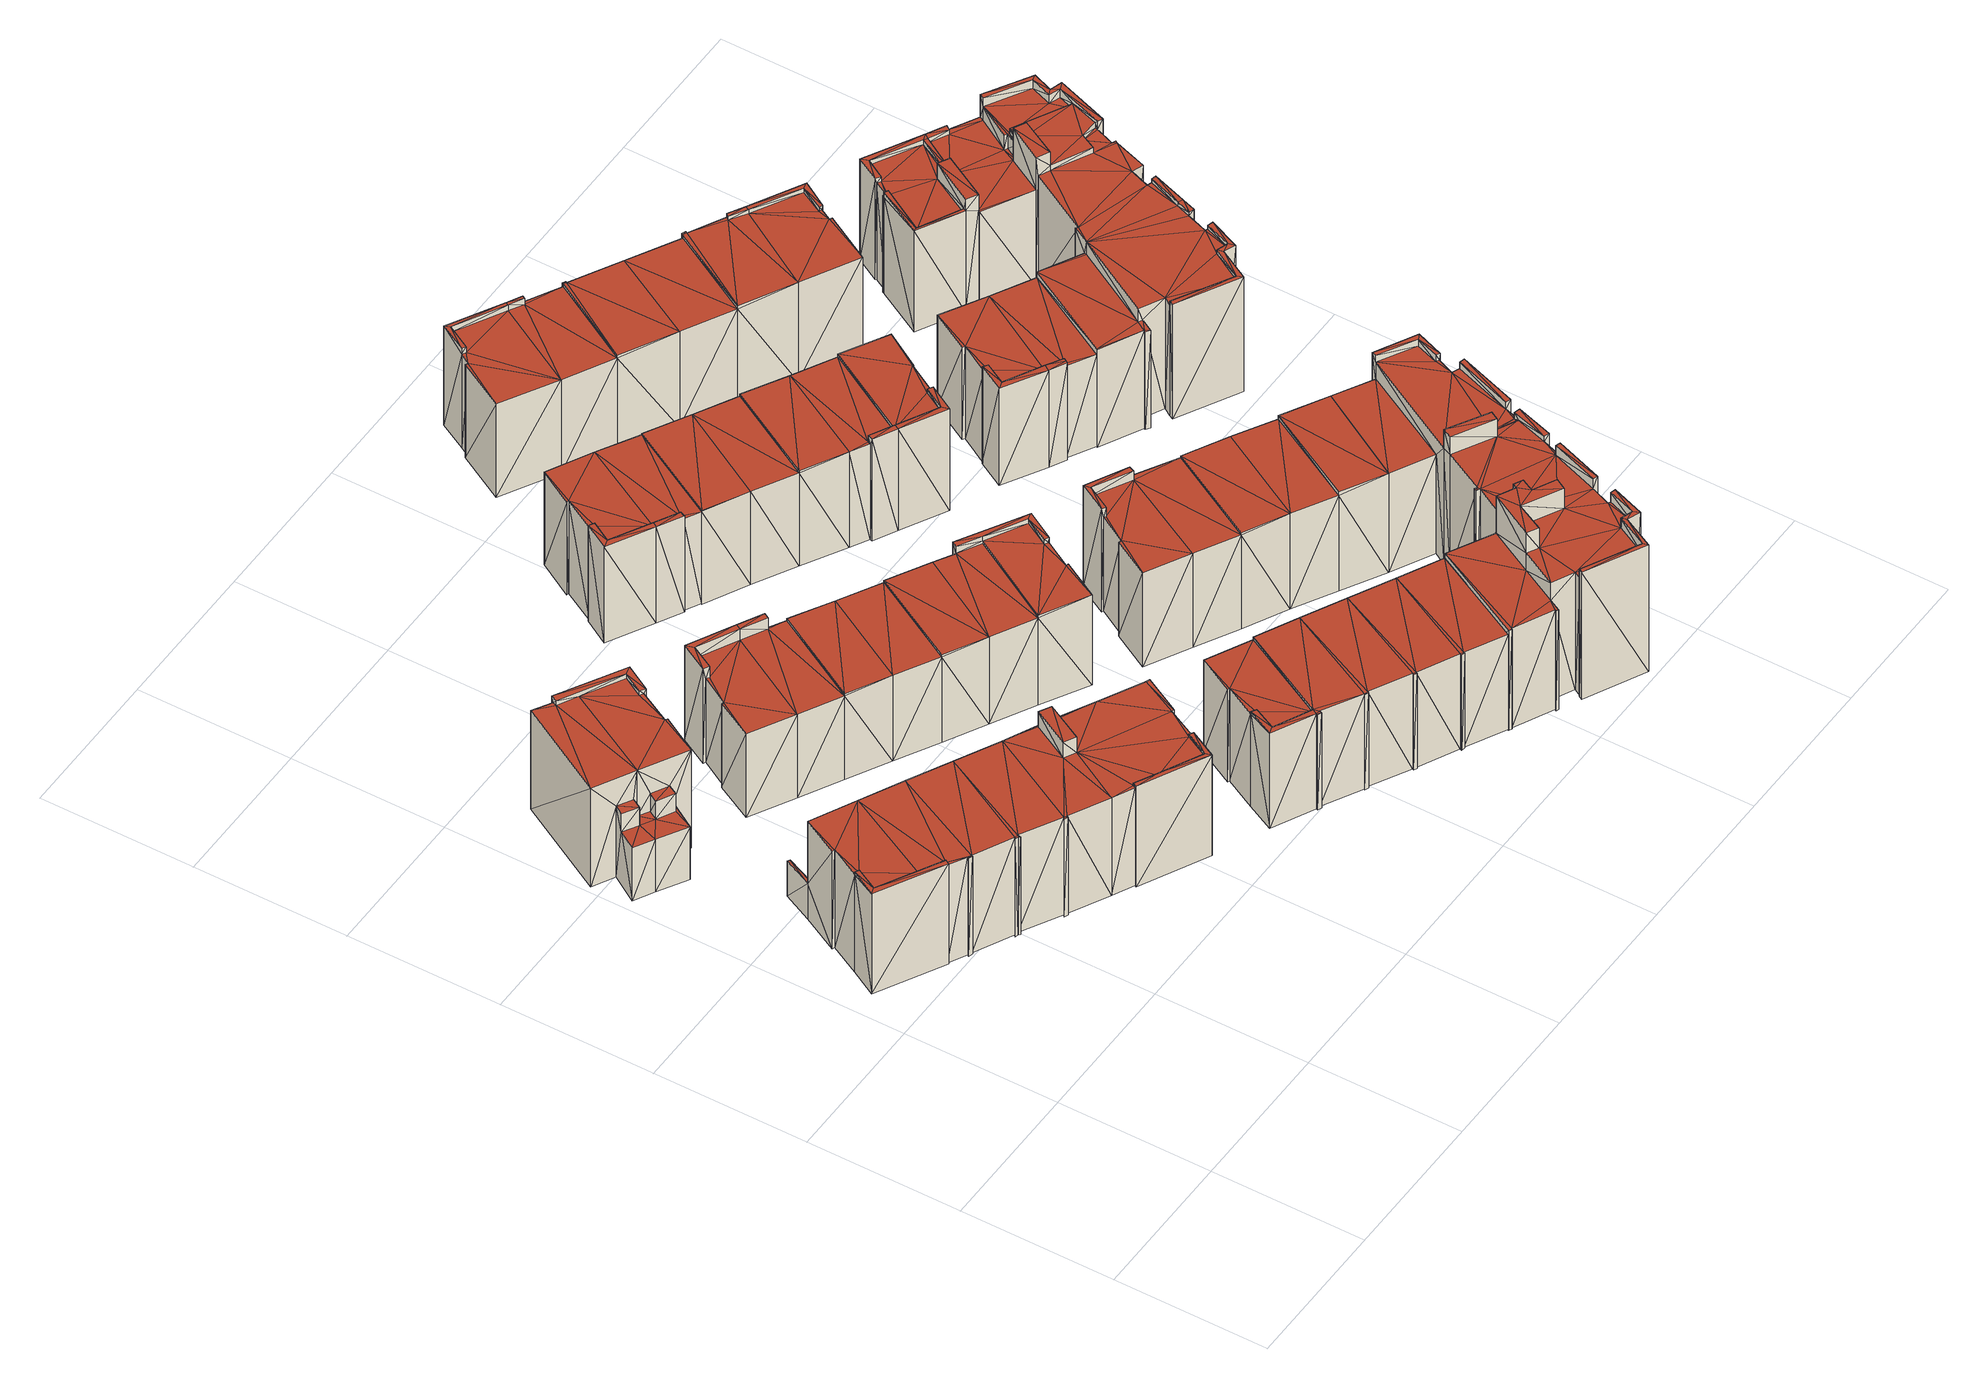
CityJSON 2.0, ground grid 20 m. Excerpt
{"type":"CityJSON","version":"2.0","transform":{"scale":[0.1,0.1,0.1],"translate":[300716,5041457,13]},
"CityObjects":{
"building1":{"type":"Building","geometry":[{"type":"MultiSurface","lod":"2","boundaries":[[[0,1,2]],[[3,2,4]],[[0,5,1]],[[1,6,7]],[[1,7,2]],[[7,8,2]],[[3,4,9]],[[10,11,12]],[[10,3,13]],[[10,12,3]],[[12,0,3]],[[14,5,0]],[[0,2,3]],[[15,16,17]],[[15,17,18]],[[17,16,19]],[[11,20,12]],[[20,21,22]],[[23,21,20]],[[23,20,11]],[[15,18,21]],[[18,22,21]],[[24,5,14]],[[24,25,5]],[[24,14,26]],[[14,0,26]],[[27,28,6]],[[27,6,1]],[[29,30,31]],[[30,32,31]],[[33,34,35]],[[33,36,34]],[[36,37,38]],[[36,38,34]],[[2,8,38]],[[39,38,37]],[[39,2,38]],[[38,8,40]],[[41,40,8]],[[41,8,7]],[[28,41,7]],[[28,7,6]],[[42,43,44]],[[44,43,45]],[[43,32,45]],[[43,31,32]],[[27,42,44]],[[25,42,27]],[[25,27,5]],[[25,46,42]],[[29,46,47]],[[29,47,30]],[[5,27,1]],[[42,46,29]],[[46,48,39]],[[46,33,47]],[[46,39,33]],[[47,33,35]],[[39,48,4]],[[39,4,2]],[[20,26,0]],[[20,0,12]],[[49,23,11]],[[49,11,10]],[[50,9,48]],[[9,4,48]],[[51,3,50]],[[3,9,50]],[[49,10,52]],[[10,13,52]],[[52,51,16]],[[52,13,51]],[[51,19,16]],[[13,3,51]],[[45,32,28]],[[30,47,32]],[[27,44,45]],[[27,45,28]],[[34,40,41]],[[28,32,41]],[[47,35,34]],[[34,38,40]],[[32,34,41]],[[32,47,34]],[[42,31,43]],[[42,29,31]],[[36,39,37]],[[33,39,36]],[[19,48,46]],[[51,50,19]],[[18,17,22]],[[22,17,26]],[[19,50,48]],[[20,22,26]],[[17,19,46]],[[26,17,46]],[[26,46,25]],[[24,26,25]],[[49,15,23]],[[15,21,23]],[[49,52,15]],[[15,52,16]]],"semantics":{"surfaces":[{"type":"GroundSurface"},{"type":"WallSurface"},{"type":"RoofSurface"}],"values":[0,0,0,0,0,0,0,0,0,0,0,0,0,1,1,1,1,1,1,1,1,1,1,1,1,1,1,1,1,1,1,1,1,1,1,1,1,1,1,1,1,1,1,1,1,1,1,1,1,1,1,1,1,1,1,1,1,1,1,1,1,1,1,1,1,1,1,1,1,1,1,1,1,1,2,2,2,2,2,2,2,2,2,2,2,2,2,2,2,2,2,2,2,2,2,2,2,2,2,2,2,2]}}]},
"building2":{"type":"Building","geometry":[{"type":"MultiSurface","lod":"2","boundaries":[[[53,54,55]],[[56,57,58]],[[59,60,61]],[[62,63,64]],[[65,66,67]],[[68,69,70]],[[60,65,67]],[[68,71,69]],[[72,73,74]],[[68,70,63]],[[75,63,62]],[[62,64,57]],[[56,62,57]],[[61,68,75]],[[72,76,73]],[[61,60,67]],[[75,68,63]],[[61,67,68]],[[59,74,60]],[[77,78,79]],[[80,81,82]],[[55,83,80]],[[55,54,83]],[[84,54,53]],[[85,55,86]],[[73,87,74]],[[88,89,81]],[[85,53,55]],[[82,81,90]],[[59,72,74]],[[89,91,81]],[[83,88,81]],[[77,72,59]],[[92,89,88]],[[77,79,72]],[[78,93,79]],[[93,94,79]],[[83,81,80]],[[82,90,77]],[[77,90,78]],[[95,96,97]],[[95,98,96]],[[99,97,100]],[[100,97,96]],[[101,98,95]],[[101,102,98]],[[101,99,102]],[[102,99,100]],[[103,88,83]],[[103,104,88]],[[105,85,106]],[[85,86,106]],[[106,86,107]],[[86,55,107]],[[105,108,53]],[[105,53,85]],[[109,110,54]],[[109,54,84]],[[107,55,80]],[[108,107,111]],[[84,53,108]],[[109,108,111]],[[111,107,112]],[[109,84,108]],[[107,80,112]],[[113,82,114]],[[82,77,114]],[[112,80,113]],[[80,82,113]],[[115,75,116]],[[115,61,75]],[[114,77,117]],[[77,59,117]],[[117,61,115]],[[117,59,61]],[[116,75,118]],[[118,119,120]],[[116,118,120]],[[75,62,118]],[[110,103,54]],[[54,103,83]],[[121,122,123]],[[121,124,122]],[[125,104,121]],[[125,92,104]],[[92,88,104]],[[104,124,121]],[[125,89,92]],[[125,126,89]],[[123,127,128]],[[123,122,127]],[[128,129,130]],[[128,127,129]],[[131,132,93]],[[131,93,78]],[[133,131,90]],[[90,131,78]],[[134,90,81]],[[134,133,90]],[[135,79,136]],[[79,94,136]],[[132,94,93]],[[132,136,94]],[[134,81,91]],[[130,129,134]],[[130,134,137]],[[134,91,137]],[[126,137,91]],[[126,91,89]],[[138,67,139]],[[67,66,139]],[[140,66,65]],[[140,139,66]],[[141,58,142]],[[141,56,58]],[[142,58,119]],[[58,57,119]],[[120,119,143]],[[119,64,143]],[[119,57,64]],[[141,62,56]],[[141,118,62]],[[144,64,63]],[[144,143,64]],[[145,146,60]],[[145,60,74]],[[145,74,147]],[[74,87,147]],[[148,147,73]],[[73,147,87]],[[149,73,76]],[[149,148,73]],[[150,149,76]],[[150,76,72]],[[135,150,72]],[[135,72,79]],[[146,140,65]],[[146,65,60]],[[138,68,67]],[[138,151,68]],[[152,70,69]],[[153,152,154]],[[152,69,154]],[[144,63,152]],[[63,70,152]],[[155,69,71]],[[155,154,69]],[[156,155,151]],[[151,155,71]],[[156,151,157]],[[151,71,68]],[[158,159,160]],[[158,160,161]],[[158,152,153]],[[158,161,152]],[[156,162,159]],[[162,160,159]],[[156,157,162]],[[101,95,97]],[[101,97,99]],[[105,107,108]],[[105,106,107]],[[128,130,137]],[[126,128,137]],[[125,123,126]],[[125,121,123]],[[126,123,128]],[[141,119,118]],[[141,142,119]],[[156,159,155]],[[155,159,154]],[[158,153,159]],[[153,154,159]],[[117,115,146]],[[114,117,150]],[[115,116,157]],[[114,150,135]],[[117,146,145]],[[116,161,162]],[[103,112,100]],[[124,100,127]],[[96,114,135]],[[103,100,124]],[[116,162,157]],[[96,131,133]],[[115,157,146]],[[116,120,144]],[[111,112,103]],[[112,102,100]],[[116,144,161]],[[98,114,96]],[[100,133,129]],[[127,100,129]],[[124,127,122]],[[162,161,160]],[[100,96,133]],[[117,145,150]],[[96,135,131]],[[109,111,110]],[[144,152,161]],[[103,124,104]],[[111,103,110]],[[112,113,102]],[[120,143,144]],[[129,133,134]],[[113,114,98]],[[138,157,151]],[[113,98,102]],[[146,157,138]],[[150,145,148]],[[132,135,136]],[[131,135,132]],[[140,138,139]],[[146,138,140]],[[150,148,149]],[[148,145,147]]],"semantics":{"surfaces":[{"type":"GroundSurface"},{"type":"WallSurface"},{"type":"RoofSurface"}],"values":[0,0,0,0,0,0,0,0,0,0,0,0,0,0,0,0,0,0,0,0,0,0,0,0,0,0,0,0,0,0,0,0,0,0,0,0,0,0,0,0,1,1,1,1,1,1,1,1,1,1,1,1,1,1,1,1,1,1,1,1,1,1,1,1,1,1,1,1,1,1,1,1,1,1,1,1,1,1,1,1,1,1,1,1,1,1,1,1,1,1,1,1,1,1,1,1,1,1,1,1,1,1,1,1,1,1,1,1,1,1,1,1,1,1,1,1,1,1,1,1,1,1,1,1,1,1,1,1,1,1,1,1,1,1,1,1,1,1,1,1,1,1,1,1,1,1,1,1,1,1,1,1,1,1,1,1,1,1,2,2,2,2,2,2,2,2,2,2,2,2,2,2,2,2,2,2,2,2,2,2,2,2,2,2,2,2,2,2,2,2,2,2,2,2,2,2,2,2,2,2,2,2,2,2,2,2,2,2,2,2,2,2,2,2,2,2]}}]},
"building3":{"type":"Building","geometry":[{"type":"MultiSurface","lod":"2","boundaries":[[[163,164,165]],[[166,167,168]],[[165,169,170]],[[171,166,172]],[[163,173,164]],[[171,174,166]],[[171,175,174]],[[174,176,166]],[[176,177,166]],[[178,179,176]],[[165,164,169]],[[176,179,177]],[[166,177,167]],[[168,167,163]],[[180,181,182]],[[163,167,173]],[[170,169,181]],[[181,169,183]],[[181,184,182]],[[183,185,186]],[[186,185,187]],[[181,183,186]],[[182,184,188]],[[181,186,184]],[[189,184,190]],[[184,186,190]],[[190,186,191]],[[186,187,191]],[[187,185,192]],[[191,187,192]],[[193,192,185]],[[193,185,183]],[[194,195,164]],[[164,195,169]],[[194,196,195]],[[197,194,164]],[[197,164,173]],[[195,193,183]],[[195,183,169]],[[198,199,197]],[[198,197,167]],[[167,197,173]],[[200,201,179]],[[179,201,177]],[[200,202,201]],[[201,167,177]],[[201,198,167]],[[203,204,205]],[[203,165,204]],[[165,170,204]],[[206,163,203]],[[163,165,203]],[[204,170,207]],[[170,181,207]],[[208,206,209]],[[208,168,206]],[[168,163,206]],[[210,168,208]],[[210,166,168]],[[205,204,196]],[[204,195,196]],[[211,207,180]],[[207,212,213]],[[211,212,207]],[[180,207,181]],[[212,214,213]],[[213,214,215]],[[214,216,215]],[[214,217,216]],[[182,188,218]],[[219,182,218]],[[217,220,216]],[[216,220,221]],[[189,188,184]],[[220,218,189]],[[189,218,188]],[[220,189,221]],[[211,180,222]],[[180,182,222]],[[222,182,219]],[[223,179,178]],[[223,200,179]],[[223,178,224]],[[178,176,224]],[[225,224,176]],[[225,176,174]],[[226,227,228]],[[228,227,229]],[[227,230,229]],[[229,210,231]],[[229,230,210]],[[226,232,233]],[[226,228,232]],[[234,235,175]],[[234,175,171]],[[175,225,174]],[[225,233,232]],[[235,233,225]],[[235,225,175]],[[229,231,202]],[[231,201,202]],[[234,171,236]],[[171,172,236]],[[236,210,230]],[[236,172,210]],[[172,166,210]],[[209,197,199]],[[209,206,197]],[[206,194,197]],[[203,196,194]],[[206,203,194]],[[203,205,196]],[[193,190,192]],[[204,213,195]],[[204,207,213]],[[215,221,190]],[[213,193,195]],[[215,216,221]],[[213,215,193]],[[221,189,190]],[[215,190,193]],[[190,191,192]],[[211,214,212]],[[211,222,214]],[[222,217,214]],[[222,219,217]],[[217,218,220]],[[217,219,218]],[[225,232,224]],[[232,202,224]],[[228,229,232]],[[232,229,202]],[[223,224,200]],[[224,202,200]],[[231,210,201]],[[210,198,201]],[[210,208,198]],[[208,209,198]],[[209,199,198]],[[227,236,230]],[[234,226,235]],[[234,227,226]],[[226,233,235]],[[234,236,227]]],"semantics":{"surfaces":[{"type":"GroundSurface"},{"type":"WallSurface"},{"type":"RoofSurface"}],"values":[0,0,0,0,0,0,0,0,0,0,0,0,0,0,0,0,0,0,0,0,0,0,0,0,1,1,1,1,1,1,1,1,1,1,1,1,1,1,1,1,1,1,1,1,1,1,1,1,1,1,1,1,1,1,1,1,1,1,1,1,1,1,1,1,1,1,1,1,1,1,1,1,1,1,1,1,1,1,1,1,1,1,1,1,1,1,1,1,1,1,1,1,1,1,1,1,1,1,1,1,1,1,1,1,1,1,1,1,2,2,2,2,2,2,2,2,2,2,2,2,2,2,2,2,2,2,2,2,2,2,2,2,2,2,2,2,2,2,2,2,2,2,2,2]}}]},
"building4":{"type":"Building","geometry":[{"type":"MultiSurface","lod":"2","boundaries":[[[237,238,239]],[[240,241,242]],[[243,244,239]],[[238,243,239]],[[245,246,247]],[[237,239,245]],[[246,248,247]],[[245,247,249]],[[250,251,252]],[[247,253,249]],[[245,249,254]],[[255,256,252]],[[257,254,258]],[[259,245,254]],[[256,250,252]],[[259,254,257]],[[237,245,259]],[[255,238,237]],[[240,256,255]],[[260,241,240]],[[255,252,238]],[[260,261,241]],[[240,242,256]],[[241,262,263]],[[241,263,242]],[[264,265,241]],[[264,241,261]],[[266,264,261]],[[266,261,260]],[[267,240,268]],[[240,255,268]],[[266,260,267]],[[260,240,267]],[[269,270,271]],[[269,237,270]],[[237,259,270]],[[270,257,272]],[[270,259,257]],[[268,255,269]],[[255,237,269]],[[273,274,242]],[[242,274,256]],[[275,251,250]],[[275,276,251]],[[274,275,250]],[[274,250,256]],[[277,252,276]],[[252,251,276]],[[278,279,263]],[[278,263,262]],[[265,278,262]],[[265,262,241]],[[273,242,279]],[[242,263,279]],[[277,280,252]],[[252,280,238]],[[271,281,282]],[[271,270,281]],[[283,249,253]],[[284,283,285]],[[283,253,285]],[[254,249,283]],[[286,254,283]],[[287,288,289]],[[289,288,290]],[[287,283,284]],[[287,289,283]],[[257,258,291]],[[272,257,291]],[[286,258,254]],[[286,291,258]],[[282,290,288]],[[282,281,290]],[[292,285,253]],[[292,253,247]],[[292,247,293]],[[247,248,293]],[[294,248,246]],[[294,293,248]],[[295,294,246]],[[295,246,245]],[[296,295,245]],[[296,245,239]],[[296,239,297]],[[239,244,297]],[[298,244,243]],[[298,297,244]],[[280,243,238]],[[280,298,243]],[[270,272,286]],[[272,291,286]],[[281,289,290]],[[281,286,289]],[[270,286,281]],[[286,283,289]],[[282,288,292]],[[268,280,277]],[[298,296,297]],[[275,277,276]],[[274,277,275]],[[268,277,274]],[[267,274,273]],[[265,273,279]],[[265,279,278]],[[267,273,265]],[[296,282,295]],[[266,265,264]],[[295,292,294]],[[266,267,265]],[[294,292,293]],[[267,268,274]],[[295,282,292]],[[268,269,280]],[[269,296,280]],[[292,288,285]],[[269,271,282]],[[269,282,296]],[[287,284,288]],[[280,296,298]],[[284,285,288]]],"semantics":{"surfaces":[{"type":"GroundSurface"},{"type":"WallSurface"},{"type":"RoofSurface"}],"values":[0,0,0,0,0,0,0,0,0,0,0,0,0,0,0,0,0,0,0,0,0,0,0,0,0,1,1,1,1,1,1,1,1,1,1,1,1,1,1,1,1,1,1,1,1,1,1,1,1,1,1,1,1,1,1,1,1,1,1,1,1,1,1,1,1,1,1,1,1,1,1,1,1,1,1,1,1,1,1,1,1,1,1,1,1,1,1,1,1,2,2,2,2,2,2,2,2,2,2,2,2,2,2,2,2,2,2,2,2,2,2,2,2,2,2,2,2,2,2,2]}}]},
"building5":{"type":"Building","geometry":[{"type":"MultiSurface","lod":"2","boundaries":[[[299,300,301]],[[302,303,300]],[[301,304,305]],[[306,301,305]],[[307,302,300]],[[305,308,309]],[[309,308,310]],[[305,309,311]],[[312,311,313]],[[306,305,311]],[[307,314,302]],[[306,311,312]],[[299,301,306]],[[307,300,299]],[[315,316,314]],[[315,317,316]],[[318,314,307]],[[319,317,315]],[[320,321,319]],[[320,322,321]],[[321,323,319]],[[321,324,323]],[[325,326,324]],[[315,314,318]],[[324,326,323]],[[323,327,317]],[[319,323,317]],[[328,329,330]],[[328,331,329]],[[332,333,334]],[[332,335,333]],[[336,330,337]],[[330,329,338]],[[330,338,337]],[[334,330,336]],[[334,333,330]],[[339,340,341]],[[339,342,340]],[[343,344,345]],[[343,346,344]],[[345,344,347]],[[344,348,347]],[[349,348,350]],[[349,347,348]],[[351,352,322]],[[322,352,321]],[[320,351,322]],[[353,351,320]],[[319,315,354]],[[331,319,354]],[[353,331,328]],[[320,319,331]],[[353,320,331]],[[342,307,355]],[[342,318,307]],[[354,342,339]],[[315,318,342]],[[354,315,342]],[[355,356,357]],[[307,299,356]],[[355,307,356]],[[356,306,358]],[[356,299,306]],[[358,306,359]],[[306,312,359]],[[352,360,321]],[[321,360,324]],[[360,335,332]],[[361,360,332]],[[325,324,360]],[[361,325,360]],[[362,363,323]],[[323,363,327]],[[364,362,326]],[[326,362,323]],[[361,364,325]],[[325,364,326]],[[337,365,363]],[[365,327,363]],[[337,338,365]],[[365,317,327]],[[340,366,314]],[[314,366,302]],[[367,341,340]],[[367,340,316]],[[316,340,314]],[[365,367,317]],[[317,367,316]],[[366,368,302]],[[302,368,303]],[[357,369,370]],[[370,369,368]],[[357,356,369]],[[369,303,368]],[[369,300,303]],[[369,371,300]],[[300,371,301]],[[372,373,304]],[[304,373,305]],[[373,374,305]],[[305,374,308]],[[343,371,346]],[[343,372,371]],[[371,304,301]],[[371,372,304]],[[359,312,375]],[[312,313,375]],[[376,375,311]],[[311,375,313]],[[376,309,377]],[[376,311,309]],[[377,309,310]],[[349,377,378]],[[349,350,377]],[[377,310,378]],[[378,308,374]],[[378,310,308]],[[353,352,351]],[[352,335,360]],[[353,328,352]],[[352,330,335]],[[335,330,333]],[[352,328,330]],[[336,363,362]],[[361,332,334]],[[364,334,362]],[[336,337,363]],[[334,336,362]],[[361,334,364]],[[354,341,367]],[[354,339,341]],[[354,367,338]],[[338,367,365]],[[331,338,329]],[[331,354,338]],[[355,366,340]],[[355,357,370]],[[342,355,340]],[[355,370,366]],[[366,370,368]],[[356,358,346]],[[358,344,346]],[[369,346,371]],[[356,346,369]],[[376,377,350]],[[344,376,350]],[[344,350,348]],[[358,376,344]],[[359,375,376]],[[358,359,376]],[[349,378,347]],[[378,374,347]],[[345,347,373]],[[373,347,374]],[[343,345,373]],[[343,373,372]]],"semantics":{"surfaces":[{"type":"GroundSurface"},{"type":"WallSurface"},{"type":"RoofSurface"}],"values":[0,0,0,0,0,0,0,0,0,0,0,0,0,0,0,0,0,0,0,0,0,0,0,0,0,0,0,1,1,1,1,1,1,1,1,1,1,1,1,1,1,1,1,1,1,1,1,1,1,1,1,1,1,1,1,1,1,1,1,1,1,1,1,1,1,1,1,1,1,1,1,1,1,1,1,1,1,1,1,1,1,1,1,1,1,1,1,1,1,1,1,1,1,1,1,1,1,1,1,1,1,1,1,1,1,1,1,1,1,1,1,1,1,1,1,1,1,2,2,2,2,2,2,2,2,2,2,2,2,2,2,2,2,2,2,2,2,2,2,2,2,2,2,2,2,2,2,2,2,2,2,2,2,2,2,2]}}]},
"building6":{"type":"Building","geometry":[{"type":"MultiSurface","lod":"2","boundaries":[[[379,380,381]],[[381,380,382]],[[381,383,384]],[[381,382,383]],[[385,383,386]],[[385,386,387]],[[384,383,385]],[[387,388,389]],[[389,388,390]],[[391,387,389]],[[392,393,394]],[[391,389,393]],[[385,387,391]],[[391,393,392]],[[395,396,397]],[[396,392,397]],[[396,391,392]],[[398,391,396]],[[398,385,391]],[[399,381,400]],[[381,384,400]],[[401,379,399]],[[401,399,402]],[[379,381,399]],[[400,398,403]],[[400,384,398]],[[384,385,398]],[[404,405,406]],[[404,407,405]],[[395,406,396]],[[395,404,406]],[[408,389,409]],[[389,390,409]],[[390,388,410]],[[409,390,410]],[[393,389,408]],[[411,393,408]],[[412,410,388]],[[412,388,387]],[[413,412,387]],[[413,387,386]],[[414,415,383]],[[414,383,382]],[[416,417,414]],[[416,414,380]],[[380,414,382]],[[415,418,413]],[[415,413,383]],[[383,413,386]],[[407,419,405]],[[407,420,419]],[[411,394,393]],[[420,421,411]],[[411,421,394]],[[420,411,419]],[[392,394,421]],[[397,392,421]],[[402,414,417]],[[402,399,414]],[[401,416,380]],[[401,380,379]],[[403,413,418]],[[403,398,413]],[[406,419,408]],[[398,396,406]],[[406,412,413]],[[398,406,413]],[[406,408,412]],[[408,409,410]],[[406,405,419]],[[419,411,408]],[[412,408,410]],[[395,407,404]],[[395,397,407]],[[407,397,421]],[[407,421,420]],[[402,417,416]],[[401,402,416]],[[400,403,415]],[[399,400,415]],[[399,415,414]],[[403,418,415]]],"semantics":{"surfaces":[{"type":"GroundSurface"},{"type":"WallSurface"},{"type":"RoofSurface"}],"values":[0,0,0,0,0,0,0,0,0,0,0,0,0,0,1,1,1,1,1,1,1,1,1,1,1,1,1,1,1,1,1,1,1,1,1,1,1,1,1,1,1,1,1,1,1,1,1,1,1,1,1,1,1,1,1,1,1,1,1,1,1,1,1,2,2,2,2,2,2,2,2,2,2,2,2,2,2,2,2,2,2,2]}}]},
"building7":{"type":"Building","geometry":[{"type":"MultiSurface","lod":"2","boundaries":[[[422,423,424]],[[422,425,423]],[[426,427,428]],[[429,430,431]],[[432,430,429]],[[432,433,430]],[[434,435,436]],[[437,438,439]],[[423,380,379]],[[439,438,440]],[[440,434,441]],[[442,428,435]],[[443,444,442]],[[442,444,445]],[[439,440,441]],[[445,426,428]],[[446,447,426]],[[448,447,446]],[[423,449,380]],[[448,450,447]],[[426,447,427]],[[447,451,452]],[[431,449,423]],[[447,452,453]],[[452,454,453]],[[454,455,453]],[[453,456,427]],[[453,457,456]],[[422,458,425]],[[457,459,456]],[[456,459,460]],[[447,453,427]],[[440,435,434]],[[428,427,461]],[[461,462,463]],[[462,464,463]],[[439,441,465]],[[461,463,466]],[[461,466,260]],[[466,467,468]],[[260,466,468]],[[430,439,465]],[[442,445,428]],[[469,461,260]],[[428,461,469]],[[440,442,435]],[[431,430,449]],[[425,431,423]],[[430,465,449]],[[434,436,470]],[[471,463,472]],[[463,464,472]],[[473,464,462]],[[473,472,464]],[[474,473,462]],[[474,462,461]],[[471,475,466]],[[471,466,463]],[[476,260,477]],[[476,469,260]],[[478,476,479]],[[480,478,479]],[[478,428,476]],[[480,481,478]],[[428,469,476]],[[482,483,484]],[[483,474,484]],[[479,476,482]],[[479,482,485]],[[476,483,482]],[[486,484,474]],[[486,474,427]],[[427,474,461]],[[487,488,489]],[[487,490,488]],[[486,427,491]],[[427,456,491]],[[492,493,494]],[[495,493,492]],[[495,496,497]],[[495,492,496]],[[497,481,480]],[[497,496,481]],[[498,499,444]],[[444,499,445]],[[498,500,499]],[[501,498,444]],[[501,444,443]],[[502,503,500]],[[503,499,500]],[[504,460,505]],[[460,459,505]],[[506,507,508]],[[506,509,507]],[[510,511,451]],[[451,511,452]],[[512,513,453]],[[512,453,455]],[[514,512,455]],[[514,455,454]],[[511,514,454]],[[511,454,452]],[[515,510,451]],[[515,451,447]],[[516,446,517]],[[446,426,517]],[[518,516,519]],[[518,448,516]],[[448,446,516]],[[519,509,506]],[[519,516,509]],[[518,450,448]],[[518,520,450]],[[520,515,450]],[[520,521,515]],[[450,515,447]],[[515,521,522]],[[508,523,524]],[[508,507,523]],[[525,505,457]],[[457,505,459]],[[521,525,513]],[[513,525,457]],[[521,513,522]],[[513,457,453]],[[491,460,504]],[[523,491,526]],[[524,523,526]],[[491,456,460]],[[526,491,504]],[[499,517,426]],[[499,426,445]],[[435,428,478]],[[527,435,478]],[[528,529,530]],[[531,529,528]],[[531,494,493]],[[531,528,494]],[[529,487,530]],[[530,487,489]],[[490,485,488]],[[488,485,482]],[[475,467,466]],[[475,532,467]],[[477,260,533]],[[260,468,533]],[[532,468,467]],[[532,533,468]],[[501,534,502]],[[534,503,502]],[[501,443,534]],[[443,442,534]],[[535,536,537]],[[535,538,536]],[[535,424,538]],[[424,423,538]],[[539,441,540]],[[441,434,540]],[[536,541,542]],[[536,538,541]],[[541,449,465]],[[541,465,542]],[[543,542,539]],[[543,539,544]],[[542,441,539]],[[542,465,441]],[[545,537,546]],[[546,537,536]],[[547,422,535]],[[422,424,535]],[[541,416,380]],[[541,380,449]],[[538,423,401]],[[423,379,401]],[[401,379,416]],[[379,380,416]],[[548,549,550]],[[549,551,550]],[[548,437,549]],[[437,439,549]],[[540,434,552]],[[434,470,552]],[[552,470,553]],[[470,436,553]],[[554,439,430]],[[554,549,439]],[[555,556,557]],[[555,558,556]],[[559,442,440]],[[559,534,442]],[[527,553,436]],[[527,436,435]],[[548,560,438]],[[548,438,437]],[[560,561,559]],[[560,559,438]],[[438,559,440]],[[555,559,561]],[[551,558,555]],[[550,551,555]],[[550,555,561]],[[562,429,563]],[[429,431,563]],[[564,432,562]],[[564,562,565]],[[432,429,562]],[[566,431,425]],[[566,563,431]],[[545,567,568]],[[545,546,567]],[[458,566,425]],[[566,568,567]],[[569,568,566]],[[569,566,458]],[[547,569,458]],[[547,458,422]],[[570,571,554]],[[570,554,433]],[[433,554,430]],[[564,433,432]],[[564,570,433]],[[565,554,571]],[[565,562,554]],[[572,542,543]],[[572,573,542]],[[574,544,575]],[[575,544,539]],[[573,557,556]],[[572,574,557]],[[572,557,573]],[[557,574,575]],[[487,485,490]],[[487,479,485]],[[480,479,487]],[[495,480,493]],[[531,493,529]],[[493,480,487]],[[495,497,480]],[[529,493,487]],[[501,502,498]],[[502,500,498]],[[510,522,511]],[[511,522,514]],[[514,513,512]],[[515,522,510]],[[522,513,514]],[[520,506,521]],[[518,506,520]],[[521,508,524]],[[526,504,505]],[[524,526,505]],[[525,524,505]],[[518,519,506]],[[506,508,521]],[[521,524,525]],[[477,533,475]],[[474,471,473]],[[476,477,483]],[[475,533,532]],[[483,475,474]],[[483,477,475]],[[474,475,471]],[[473,471,472]],[[547,535,545]],[[545,535,537]],[[545,568,569]],[[547,545,569]],[[538,416,541]],[[538,401,416]],[[540,552,553]],[[575,540,527]],[[496,527,478]],[[496,478,481]],[[492,527,496]],[[503,527,492]],[[528,492,494]],[[503,492,528]],[[499,530,517]],[[530,489,488]],[[575,539,540]],[[488,482,484]],[[507,530,488]],[[488,484,486]],[[540,553,527]],[[507,488,486]],[[555,557,575]],[[523,486,491]],[[555,575,559]],[[507,486,523]],[[517,530,507]],[[559,575,503]],[[517,507,509]],[[516,517,509]],[[499,528,530]],[[503,528,499]],[[503,575,527]],[[559,503,534]],[[548,561,560]],[[548,550,561]],[[567,536,563]],[[566,567,563]],[[546,536,567]],[[563,536,542]],[[551,573,556]],[[563,542,573]],[[562,563,554]],[[551,556,558]],[[563,573,554]],[[554,573,551]],[[554,551,549]],[[564,565,571]],[[564,571,570]],[[574,543,544]],[[572,543,574]]],"semantics":{"surfaces":[{"type":"GroundSurface"},{"type":"WallSurface"},{"type":"RoofSurface"}],"values":[0,0,0,0,0,0,0,0,0,0,0,0,0,0,0,0,0,0,0,0,0,0,0,0,0,0,0,0,0,0,0,0,0,0,0,0,0,0,0,0,0,0,0,0,0,0,0,0,0,0,1,1,1,1,1,1,1,1,1,1,1,1,1,1,1,1,1,1,1,1,1,1,1,1,1,1,1,1,1,1,1,1,1,1,1,1,1,1,1,1,1,1,1,1,1,1,1,1,1,1,1,1,1,1,1,1,1,1,1,1,1,1,1,1,1,1,1,1,1,1,1,1,1,1,1,1,1,1,1,1,1,1,1,1,1,1,1,1,1,1,1,1,1,1,1,1,1,1,1,1,1,1,1,1,1,1,1,1,1,1,1,1,1,1,1,1,1,1,1,1,1,1,1,1,1,1,1,1,1,1,1,1,1,1,1,1,1,1,1,1,1,1,1,1,1,1,1,1,1,1,1,1,1,1,1,1,1,1,1,1,1,1,1,1,1,1,1,1,1,1,1,1,1,1,1,1,1,1,1,1,1,2,2,2,2,2,2,2,2,2,2,2,2,2,2,2,2,2,2,2,2,2,2,2,2,2,2,2,2,2,2,2,2,2,2,2,2,2,2,2,2,2,2,2,2,2,2,2,2,2,2,2,2,2,2,2,2,2,2,2,2,2,2,2,2,2,2,2,2,2,2,2,2,2,2,2,2,2,2,2,2,2,2,2]}}]},
"building8":{"type":"Building","geometry":[{"type":"MultiSurface","lod":"2","boundaries":[[[576,577,578]],[[579,580,581]],[[582,580,583]],[[584,585,586]],[[587,588,589]],[[583,588,587]],[[590,587,591]],[[590,591,592]],[[590,583,587]],[[586,579,581]],[[582,583,590]],[[593,580,582]],[[581,593,594]],[[595,581,594]],[[585,579,586]],[[596,585,597]],[[581,580,593]],[[597,585,584]],[[597,584,598]],[[599,597,598]],[[577,600,578]],[[578,601,596]],[[600,601,578]],[[576,602,577]],[[603,604,600]],[[596,601,585]],[[600,604,601]],[[605,578,606]],[[605,606,607]],[[578,596,606]],[[606,596,608]],[[596,597,608]],[[609,576,605]],[[576,578,605]],[[607,606,610]],[[606,611,610]],[[612,613,614]],[[612,614,601]],[[601,614,585]],[[615,588,583]],[[615,616,588]],[[617,615,583]],[[617,583,580]],[[618,619,617]],[[618,617,579]],[[579,617,580]],[[614,579,585]],[[614,618,579]],[[620,601,604]],[[620,612,601]],[[621,592,622]],[[621,622,623]],[[592,591,622]],[[622,591,624]],[[591,587,624]],[[625,622,626]],[[625,623,622]],[[627,625,628]],[[628,625,626]],[[629,627,628]],[[629,628,630]],[[631,629,632]],[[632,629,630]],[[633,590,621]],[[590,592,621]],[[634,593,635]],[[593,582,635]],[[636,635,633]],[[635,590,633]],[[635,582,590]],[[624,587,637]],[[587,589,637]],[[637,589,616]],[[589,588,616]],[[638,595,639]],[[595,594,639]],[[638,640,581]],[[638,581,595]],[[635,631,632]],[[636,631,635]],[[641,586,640]],[[586,581,640]],[[642,584,641]],[[584,586,641]],[[639,634,643]],[[643,634,619]],[[634,617,619]],[[639,594,634]],[[594,593,634]],[[644,608,597]],[[644,597,599]],[[644,599,645]],[[599,598,645]],[[645,642,646]],[[646,642,613]],[[642,614,613]],[[645,598,642]],[[598,584,642]],[[647,610,611]],[[647,611,648]],[[649,647,650]],[[650,647,648]],[[651,600,577]],[[651,652,600]],[[653,620,604]],[[653,604,603]],[[653,603,600]],[[653,600,652]],[[649,654,655]],[[649,650,654]],[[602,651,577]],[[651,655,654]],[[656,655,651]],[[656,651,602]],[[609,656,602]],[[609,602,576]],[[631,633,629]],[[633,627,629]],[[636,633,631]],[[627,623,625]],[[633,621,627]],[[627,621,623]],[[615,624,616]],[[624,637,616]],[[615,626,624]],[[634,632,617]],[[626,622,624]],[[634,635,632]],[[632,615,617]],[[632,630,615]],[[630,628,626]],[[630,626,615]],[[642,641,614]],[[614,641,618]],[[618,640,619]],[[640,643,619]],[[641,640,618]],[[640,639,643]],[[638,639,640]],[[652,612,620]],[[611,613,612]],[[608,646,613]],[[653,652,620]],[[651,654,652]],[[654,648,652]],[[608,645,646]],[[650,648,654]],[[652,648,612]],[[611,608,613]],[[648,611,612]],[[606,608,611]],[[644,645,608]],[[649,655,656]],[[609,649,656]],[[649,605,647]],[[609,605,649]],[[605,607,610]],[[605,610,647]]],"semantics":{"surfaces":[{"type":"GroundSurface"},{"type":"WallSurface"},{"type":"RoofSurface"}],"values":[0,0,0,0,0,0,0,0,0,0,0,0,0,0,0,0,0,0,0,0,0,0,0,0,0,0,0,1,1,1,1,1,1,1,1,1,1,1,1,1,1,1,1,1,1,1,1,1,1,1,1,1,1,1,1,1,1,1,1,1,1,1,1,1,1,1,1,1,1,1,1,1,1,1,1,1,1,1,1,1,1,1,1,1,1,1,1,1,1,1,1,1,1,1,1,1,1,1,1,1,1,1,1,1,1,1,1,1,1,1,1,1,1,1,1,1,2,2,2,2,2,2,2,2,2,2,2,2,2,2,2,2,2,2,2,2,2,2,2,2,2,2,2,2,2,2,2,2,2,2,2,2,2,2,2,2,2,2]}}]},
"building9":{"type":"Building","geometry":[{"type":"MultiSurface","lod":"2","boundaries":[[[657,658,659]],[[660,661,662]],[[663,664,665]],[[666,657,667]],[[668,669,670]],[[657,659,667]],[[671,672,663]],[[661,671,663]],[[673,674,670]],[[661,663,665]],[[673,675,674]],[[669,676,673]],[[674,675,677]],[[678,679,680]],[[681,682,666]],[[669,673,670]],[[668,670,683]],[[662,669,668]],[[683,670,684]],[[662,665,669]],[[681,666,667]],[[662,661,665]],[[660,667,661]],[[685,660,686]],[[687,688,689]],[[690,679,691]],[[690,691,692]],[[693,694,695]],[[696,697,679]],[[698,699,700]],[[679,701,680]],[[700,702,703]],[[700,699,702]],[[693,698,700]],[[693,700,694]],[[693,680,698]],[[695,694,704]],[[678,680,693]],[[681,667,660]],[[691,679,678]],[[705,692,691]],[[706,707,708]],[[709,690,692]],[[710,681,660]],[[690,708,679]],[[708,689,696]],[[708,696,679]],[[688,685,696]],[[711,710,660]],[[712,687,689]],[[706,708,690]],[[687,713,688]],[[714,711,715]],[[688,715,685]],[[715,660,685]],[[689,688,696]],[[715,711,660]],[[716,711,714]],[[717,682,681]],[[718,691,719]],[[691,678,719]],[[719,678,693]],[[720,719,721]],[[719,693,721]],[[721,693,722]],[[693,695,722]],[[723,718,724]],[[723,705,718]],[[705,691,718]],[[720,725,719]],[[719,725,726]],[[727,728,729]],[[729,728,730]],[[728,731,730]],[[730,731,732]],[[733,704,694]],[[731,734,733]],[[733,734,704]],[[731,733,732]],[[722,695,734]],[[695,704,734]],[[725,735,736]],[[725,736,726]],[[737,680,738]],[[680,701,738]],[[739,738,679]],[[679,738,701]],[[733,700,740]],[[733,694,700]],[[740,700,741]],[[700,703,741]],[[703,702,742]],[[741,703,742]],[[742,702,699]],[[743,742,744]],[[742,699,744]],[[727,729,745]],[[729,746,745]],[[735,747,736]],[[736,747,748]],[[749,750,747]],[[747,737,748]],[[747,750,737]],[[751,752,753]],[[754,752,751]],[[754,742,743]],[[754,751,742]],[[755,744,698]],[[698,744,699]],[[737,698,680]],[[737,755,698]],[[750,755,737]],[[750,756,755]],[[757,758,752]],[[758,753,752]],[[749,745,759]],[[745,746,760]],[[745,760,759]],[[749,747,745]],[[760,758,757]],[[759,760,757]],[[759,757,756]],[[757,755,756]],[[761,697,696]],[[762,763,761]],[[764,763,762]],[[762,761,765]],[[761,763,697]],[[766,762,765]],[[766,765,767]],[[768,769,770]],[[771,768,770]],[[772,773,774]],[[772,706,773]],[[706,690,773]],[[773,775,774]],[[776,777,778]],[[779,780,781]],[[779,782,780]],[[777,783,778]],[[778,779,781]],[[776,778,781]],[[784,690,709]],[[784,773,690]],[[784,709,785]],[[709,692,785]],[[786,787,788]],[[786,789,787]],[[790,789,786]],[[791,790,786]],[[791,686,790]],[[686,660,790]],[[792,793,667]],[[792,788,793]],[[667,793,661]],[[793,788,787]],[[794,715,795]],[[794,714,715]],[[796,716,794]],[[796,794,797]],[[716,714,794]],[[797,798,799]],[[797,794,798]],[[799,798,800]],[[798,801,800]],[[796,711,716]],[[796,802,711]],[[711,803,710]],[[802,804,803]],[[802,803,711]],[[803,681,710]],[[803,805,681]],[[804,801,803]],[[803,801,806]],[[804,800,801]],[[807,808,809]],[[807,810,808]],[[811,807,812]],[[811,805,807]],[[811,717,805]],[[717,681,805]],[[805,810,807]],[[812,813,814]],[[812,807,813]],[[815,657,666]],[[815,816,657]],[[814,817,818]],[[814,813,817]],[[819,815,666]],[[819,666,682]],[[811,682,717]],[[811,819,682]],[[818,817,820]],[[817,821,820]],[[667,659,822]],[[792,667,822]],[[822,659,658]],[[823,822,824]],[[822,658,824]],[[820,821,822]],[[820,822,823]],[[816,824,658]],[[816,658,657]],[[825,685,791]],[[685,686,791]],[[806,809,808]],[[801,809,806]],[[790,826,827]],[[790,660,826]],[[660,662,826]],[[826,662,828]],[[662,668,828]],[[828,668,829]],[[668,683,829]],[[830,831,664]],[[830,664,663]],[[826,832,833]],[[832,664,831]],[[832,665,664]],[[833,832,831]],[[827,826,833]],[[832,834,669]],[[832,669,665]],[[835,836,837]],[[835,838,836]],[[839,674,677]],[[835,837,839]],[[835,839,840]],[[839,677,840]],[[829,683,841]],[[683,684,841]],[[842,684,670]],[[842,841,684]],[[842,670,839]],[[670,674,839]],[[843,844,838]],[[844,836,838]],[[845,844,843]],[[845,846,844]],[[847,848,675]],[[847,675,673]],[[849,847,673]],[[849,673,676]],[[677,675,848]],[[840,677,848]],[[846,850,834]],[[845,850,846]],[[850,849,834]],[[834,849,676]],[[834,676,669]],[[793,851,671]],[[793,671,661]],[[830,672,852]],[[830,663,672]],[[851,852,672]],[[851,672,671]],[[778,853,854]],[[778,783,853]],[[855,715,688]],[[855,795,715]],[[856,857,687]],[[856,687,712]],[[857,713,687]],[[857,858,713]],[[856,712,859]],[[712,689,859]],[[860,766,861]],[[861,766,767]],[[779,860,782]],[[782,860,861]],[[772,862,707]],[[772,707,706]],[[862,780,707]],[[707,780,708]],[[862,781,780]],[[780,859,689]],[[780,689,708]],[[858,855,688]],[[858,688,713]],[[761,696,825]],[[696,685,825]],[[776,863,864]],[[776,864,777]],[[865,866,863]],[[866,864,863]],[[723,785,705]],[[785,774,775]],[[723,774,785]],[[705,785,692]],[[866,867,868]],[[865,867,866]],[[771,869,768]],[[771,870,869]],[[854,871,872]],[[854,853,871]],[[873,764,874]],[[874,764,762]],[[873,872,875]],[[770,769,876]],[[770,876,875]],[[872,871,770]],[[873,874,872]],[[872,770,875]],[[868,869,870]],[[868,877,869]],[[724,868,867]],[[724,718,868]],[[718,877,868]],[[739,679,697]],[[875,876,739]],[[875,739,763]],[[739,697,763]],[[760,753,758]],[[729,732,760]],[[751,740,742]],[[760,751,753]],[[729,760,746]],[[760,732,751]],[[729,730,732]],[[732,733,740]],[[732,740,751]],[[740,741,742]],[[721,728,727]],[[721,727,735]],[[735,727,747]],[[725,721,735]],[[728,734,731]],[[720,721,725]],[[728,722,734]],[[727,745,747]],[[721,722,728]],[[754,743,752]],[[757,752,755]],[[755,752,744]],[[743,744,752]],[[749,759,750]],[[759,756,750]],[[873,875,764]],[[875,763,764]],[[853,770,871]],[[868,771,853]],[[868,870,771]],[[853,771,770]],[[783,864,853]],[[777,864,783]],[[864,868,853]],[[866,868,864]],[[773,785,775]],[[784,785,773]],[[802,799,800]],[[796,797,799]],[[796,799,802]],[[802,800,804]],[[803,806,810]],[[803,810,805]],[[806,808,810]],[[820,823,824]],[[815,818,820]],[[816,820,824]],[[815,820,816]],[[814,818,815]],[[819,814,815]],[[811,812,814]],[[811,814,819]],[[844,837,836]],[[829,841,842]],[[826,828,846]],[[826,846,832]],[[832,846,834]],[[842,839,837]],[[844,842,837]],[[828,829,842]],[[828,844,846]],[[828,842,844]],[[850,847,849]],[[845,843,850]],[[840,848,838]],[[850,843,847]],[[843,838,847]],[[835,840,838]],[[847,838,848]],[[793,787,830]],[[830,833,831]],[[827,833,787]],[[851,830,852]],[[790,827,789]],[[793,830,851]],[[787,833,830]],[[789,827,787]],[[767,765,855]],[[857,855,858]],[[857,767,855]],[[809,792,817]],[[825,791,786]],[[786,788,792]],[[809,786,792]],[[765,761,825]],[[817,792,821]],[[782,861,780]],[[821,792,822]],[[807,809,813]],[[801,786,809]],[[859,861,767]],[[798,786,801]],[[809,817,813]],[[795,786,798]],[[794,795,798]],[[855,825,795]],[[795,825,786]],[[855,765,825]],[[857,859,767]],[[856,859,857]],[[780,861,859]],[[865,724,867]],[[723,865,774]],[[723,724,865]],[[776,774,863]],[[772,774,776]],[[865,863,774]],[[772,776,862]],[[776,781,862]],[[876,737,739]],[[877,726,869]],[[739,737,738]],[[768,869,769]],[[876,748,737]],[[869,876,769]],[[869,748,876]],[[718,719,877]],[[877,719,726]],[[869,726,748]],[[726,736,748]],[[778,854,874]],[[778,860,779]],[[778,874,860]],[[854,872,874]],[[860,762,766]],[[860,874,762]]],"semantics":{"surfaces":[{"type":"GroundSurface"},{"type":"WallSurface"},{"type":"RoofSurface"}],"values":[0,0,0,0,0,0,0,0,0,0,0,0,0,0,0,0,0,0,0,0,0,0,0,0,0,0,0,0,0,0,0,0,0,0,0,0,0,0,0,0,0,0,0,0,0,0,0,0,0,0,0,0,0,0,0,0,0,0,0,1,1,1,1,1,1,1,1,1,1,1,1,1,1,1,1,1,1,1,1,1,1,1,1,1,1,1,1,1,1,1,1,1,1,1,1,1,1,1,1,1,1,1,1,1,1,1,1,1,1,1,1,1,1,1,1,1,1,1,1,1,1,1,1,1,1,1,1,1,1,1,1,1,1,1,1,1,1,1,1,1,1,1,1,1,1,1,1,1,1,1,1,1,1,1,1,1,1,1,1,1,1,1,1,1,1,1,1,1,1,1,1,1,1,1,1,1,1,1,1,1,1,1,1,1,1,1,1,1,1,1,1,1,1,1,1,1,1,1,1,1,1,1,1,1,1,1,1,1,1,1,1,1,1,1,1,1,1,1,1,1,1,1,1,1,1,1,1,1,1,1,1,1,1,1,1,1,1,1,1,1,1,1,1,1,1,1,1,1,1,1,1,1,1,1,1,1,1,1,1,1,1,1,1,1,1,1,1,1,1,1,1,1,1,1,1,1,1,1,1,1,1,1,1,1,1,1,1,1,1,1,1,1,1,1,1,1,1,1,1,1,1,1,1,1,1,1,1,1,1,1,1,1,2,2,2,2,2,2,2,2,2,2,2,2,2,2,2,2,2,2,2,2,2,2,2,2,2,2,2,2,2,2,2,2,2,2,2,2,2,2,2,2,2,2,2,2,2,2,2,2,2,2,2,2,2,2,2,2,2,2,2,2,2,2,2,2,2,2,2,2,2,2,2,2,2,2,2,2,2,2,2,2,2,2,2,2,2,2,2,2,2,2,2,2,2,2,2,2,2,2,2,2,2,2,2,2,2,2,2,2,2,2,2,2,2,2,2,2,2,2,2,2,2,2,2,2,2,2]}}]}
},
"vertices":[
[143,803,8],[99,764,8],[37,799,8],[100,921,8],[9,814,8],[119,753,8],[77,728,8],[40,750,8],[15,764,8],[76,935,8],[186,876,8],[167,842,8],[165,844,8],[102,924,8],[146,801,8],[175,873,168],[98,916,168],[123,902,161],[175,873,161],[98,916,161],[165,844,161],[160,847,168],[160,847,161],[167,842,168],[146,801,161],[119,753,161],[143,803,161],[99,764,90],[77,728,90],[74,778,118],[74,778,90],[67,766,118],[67,766,90],[56,788,118],[49,776,90],[56,788,90],[49,776,118],[30,788,118],[30,788,90],[37,799,118],[15,764,90],[40,750,90],[95,766,118],[89,754,118],[95,766,90],[89,754,90],[60,786,161],[60,786,90],[9,814,161],[186,876,168],[76,935,161],[100,921,161],[102,924,168],
[473,381,17],[450,333,17],[470,383,17],[108,617,17],[87,581,17],[105,619,17],[252,496,17],[139,400,17],[198,524,17],[91,579,17],[65,532,17],[62,533,17],[138,398,17],[133,400,17],[134,402,17],[112,414,17],[26,459,17],[45,493,17],[111,412,17],[193,374,17],[190,372,17],[188,375,17],[144,552,17],[192,370,17],[307,467,17],[247,344,17],[243,346,17],[415,412,17],[324,304,17],[363,440,17],[446,334,17],[475,381,17],[493,419,17],[489,421,17],[186,373,17],[427,295,17],[409,258,17],[297,318,17],[323,302,17],[428,294,17],[246,342,17],[241,344,17],[347,445,193],[321,396,169],[321,396,193],[347,445,169],[336,388,193],[336,388,169],[362,437,193],[362,437,169],[446,334,169],[427,295,169],[493,419,82],[489,421,82],[470,383,82],[473,381,82],[475,381,169],[450,333,169],[470,383,169],[415,412,169],[363,440,169],[307,467,169],[198,524,169],[144,552,169],[252,496,169],[91,579,72],[87,581,72],[87,581,169],[423,297,173],[407,266,169],[407,266,173],[423,297,169],[428,294,173],[409,258,173],[354,293,169],[354,293,173],[326,308,169],[326,308,173],[247,344,169],[246,342,169],[297,318,169],[324,304,169],[243,346,169],[241,344,169],[323,302,173],[134,402,169],[133,400,169],[138,398,169],[108,617,72],[105,619,72],[62,533,169],[65,532,169],[188,375,169],[139,400,169],[186,373,169],[190,372,169],[192,370,169],[193,374,169],[112,414,169],[45,493,169],[45,493,173],[26,459,173],[111,412,173],[114,418,173],[114,418,169],[50,490,173],[35,462,173],[35,462,169],[50,490,169],[84,434,169],
[458,717,22],[341,631,22],[405,747,22],[536,672,22],[446,572,22],[511,687,22],[288,660,22],[353,777,22],[624,630,22],[540,679,22],[394,601,22],[602,593,22],[603,593,22],[582,558,22],[500,542,22],[585,557,22],[558,509,22],[335,794,22],[333,789,22],[246,842,22],[236,689,22],[229,804,22],[180,720,22],[208,767,22],[205,768,22],[226,805,22],[229,804,152],[208,767,152],[205,768,152],[180,720,152],[236,689,152],[341,631,155],[288,660,152],[288,660,155],[394,601,155],[446,572,158],[394,601,158],[558,509,162],[500,542,158],[500,542,162],[405,747,155],[353,777,152],[353,777,155],[458,717,155],[333,789,152],[511,687,158],[458,717,158],[536,672,158],[335,794,169],[331,787,169],[331,787,152],[300,804,169],[300,804,152],[249,831,152],[249,831,169],[226,805,169],[246,842,169],[233,801,169],[233,801,152],[304,811,169],[585,557,162],[582,558,162],[602,593,162],[615,628,169],[565,656,169],[615,628,162],[565,656,162],[536,672,169],[565,656,158],[597,596,162],[597,596,169],[624,630,169],[603,593,169],[540,679,169],
[644,293,22],[587,168,22],[582,169,22],[753,236,22],[695,111,22],[691,113,22],[586,166,22],[581,168,22],[533,196,22],[532,193,22],[527,197,22],[527,195,22],[492,260,22],[640,137,22],[636,139,22],[637,141,22],[474,224,22],[513,301,22],[698,265,22],[641,139,22],[535,349,22],[511,302,22],[591,320,22],[808,208,22],[745,85,22],[695,110,22],[690,111,22],[745,85,170],[695,111,170],[808,208,170],[753,236,170],[698,265,170],[644,293,170],[591,320,166],[591,320,170],[535,349,166],[691,113,170],[641,139,170],[640,137,170],[636,139,170],[637,141,170],[695,110,170],[690,111,170],[587,168,170],[531,204,166],[531,204,170],[492,260,166],[492,260,170],[474,224,170],[513,301,166],[498,256,170],[484,227,170],[498,256,166],[484,227,166],[511,302,166],[527,197,170],[527,195,170],[532,193,170],[533,196,170],[582,169,170],[581,168,170],[586,166,170],
[506,1063,16],[440,943,16],[420,954,16],[494,913,16],[439,942,16],[419,952,16],[388,969,16],[455,1092,16],[561,1032,16],[331,1001,16],[352,1033,16],[350,1034,16],[375,1075,16],[399,1122,16],[372,1076,16],[547,884,16],[667,972,16],[601,853,16],[624,840,16],[613,1003,16],[720,943,16],[778,910,16],[749,864,16],[750,863,16],[652,821,16],[727,825,16],[728,824,16],[709,790,16],[623,837,16],[720,943,168],[655,828,164],[655,828,168],[720,943,164],[722,828,174],[706,800,168],[706,800,174],[722,828,168],[655,828,174],[626,844,174],[626,844,164],[613,1003,164],[547,884,161],[547,884,164],[613,1003,161],[422,959,165],[392,976,160],[392,976,165],[422,959,159],[342,1004,165],[342,1004,160],[357,1030,165],[357,1030,160],[750,863,168],[749,864,168],[778,910,168],[667,972,164],[561,1032,161],[506,1063,159],[506,1063,161],[455,1092,160],[399,1122,160],[727,825,168],[728,824,174],[652,821,174],[623,837,174],[709,790,174],[624,840,164],[494,913,161],[601,853,164],[439,942,161],[440,943,159],[440,943,161],[420,954,159],[419,952,165],[388,969,165],[331,1001,165],[372,1076,160],[375,1075,160],[352,1033,160],[350,1034,165],
[949,446,22],[881,327,22],[892,478,22],[827,358,22],[775,388,22],[841,508,22],[786,538,22],[720,417,22],[667,447,22],[612,477,22],[642,524,22],[638,525,22],[732,570,22],[680,598,22],[662,560,22],[660,561,22],[732,570,182],[732,570,168],[680,598,182],[786,538,168],[892,478,171],[841,508,171],[949,446,176],[892,478,176],[786,538,171],[729,563,182],[682,589,168],[729,563,168],[682,589,182],[642,524,168],[638,525,168],[612,477,168],[662,560,168],[667,447,168],[720,417,168],[827,358,171],[775,388,171],[881,327,176],[827,358,176],[720,417,171],[665,558,168],[665,558,182],[660,561,182],
[1052,396,22],[998,418,22],[1000,424,22],[1038,361,22],[948,84,22],[837,56,22],[869,175,22],[1039,335,22],[1013,258,22],[1029,339,22],[1046,333,22],[1020,256,22],[891,218,22],[891,214,22],[886,216,22],[1013,240,22],[998,192,22],[1008,241,22],[991,194,22],[919,271,22],[983,171,22],[986,170,22],[964,107,22],[958,109,22],[951,82,22],[940,38,22],[957,80,22],[934,299,22],[942,37,22],[935,27,22],[928,21,22],[910,14,22],[922,17,22],[914,14,22],[832,47,22],[904,3,22],[1039,360,22],[828,42,22],[831,47,22],[809,70,22],[801,55,22],[799,58,22],[798,56,22],[925,283,22],[749,83,22],[748,82,22],[744,84,22],[865,177,22],[888,220,22],[799,58,177],[798,56,177],[801,55,177],[809,70,177],[749,83,177],[865,177,177],[808,208,177],[869,175,204],[865,177,235],[888,165,235],[888,165,204],[834,118,204],[834,118,177],[809,70,204],[834,118,235],[837,56,204],[866,146,235],[848,110,204],[866,146,204],[848,110,235],[832,47,204],[902,165,204],[894,149,235],[894,149,204],[902,165,235],[891,171,204],[891,171,235],[964,107,219],[958,109,204],[958,109,219],[986,170,219],[980,172,219],[980,172,204],[831,47,219],[828,42,219],[938,46,219],[923,51,204],[923,51,219],[938,46,204],[935,27,175],[928,21,175],[914,14,175],[910,14,175],[922,17,175],[940,38,175],[951,82,204],[948,84,204],[957,80,219],[951,82,219],[942,37,219],[925,44,219],[925,44,175],[902,10,204],[902,10,219],[904,3,219],[832,47,219],[891,214,204],[923,134,204],[915,120,235],[915,120,204],[923,134,235],[748,82,177],[744,84,177],[983,171,204],[1000,424,212],[998,418,202],[998,418,212],[998,418,176],[919,271,204],[891,218,204],[934,299,176],[925,283,202],[925,283,231],[919,271,231],[1044,392,212],[1044,392,202],[1052,396,212],[1013,240,212],[1008,241,202],[1005,242,212],[1005,242,202],[888,220,204],[886,216,204],[1013,258,202],[1004,236,204],[975,251,202],[975,251,204],[1004,236,202],[991,194,204],[998,192,212],[991,194,212],[1039,335,202],[1029,339,202],[1046,333,212],[1039,335,212],[1038,361,202],[1034,363,202],[1034,363,212],[1039,360,212],[1020,256,212],[1013,258,212],[976,253,231],[976,253,202],[970,242,231],[970,242,204],
[919,1110,17],[898,1077,17],[852,1147,17],[658,1110,17],[590,1148,17],[656,1256,17],[608,1283,17],[528,1182,17],[783,1185,17],[722,1075,17],[719,1221,17],[495,1282,17],[458,1222,17],[492,1284,17],[590,1293,17],[503,1296,17],[522,1331,17],[652,1258,17],[653,1260,17],[657,1258,17],[832,1159,17],[788,1183,17],[784,1187,17],[789,1185,17],[890,1062,17],[788,1038,17],[899,1076,17],[893,1060,17],[859,999,17],[852,1147,177],[832,1159,171],[832,1159,177],[788,1183,171],[919,1110,177],[829,1155,177],[829,1155,171],[788,1038,171],[722,1075,171],[722,1075,166],[528,1182,162],[458,1222,162],[590,1148,162],[658,1110,166],[590,1148,166],[859,999,171],[522,1331,171],[503,1296,162],[503,1296,171],[495,1282,162],[508,1293,171],[508,1293,162],[525,1324,171],[525,1324,162],[588,1289,171],[588,1289,162],[606,1279,171],[606,1279,162],[590,1293,171],[652,1258,162],[608,1283,162],[608,1283,171],[492,1284,162],[657,1258,166],[653,1260,166],[656,1256,166],[719,1221,166],[783,1185,166],[652,1258,166],[789,1185,171],[784,1187,171],[783,1185,171],[850,1142,177],[850,1142,171],[910,1108,177],[910,1108,171],[898,1077,171],[890,1062,171],[893,1060,171],[894,1078,171],[894,1078,177],[899,1076,177],
[1031,611,25],[953,654,25],[956,660,25],[991,793,25],[937,683,25],[938,822,25],[924,673,25],[871,701,25],[872,702,25],[1053,651,25],[962,670,25],[886,851,25],[839,721,25],[805,831,25],[928,667,25],[923,671,25],[816,729,25],[783,793,25],[763,760,25],[837,718,25],[782,794,25],[1073,1025,25],[1047,892,25],[986,928,25],[1082,687,25],[1068,645,25],[830,883,25],[802,833,25],[1004,810,25],[1001,812,25],[1138,844,25],[1109,806,25],[1135,849,25],[1170,940,25],[1110,1005,25],[1167,968,25],[1049,1038,25],[962,1046,25],[978,1078,25],[1048,890,25],[1046,891,25],[972,936,25],[915,967,25],[952,1028,25],[985,926,25],[948,1028,25],[949,1030,25],[961,1047,25],[1168,970,25],[1174,939,25],[1150,870,25],[1144,873,25],[1179,963,25],[1091,714,25],[1097,732,25],[1140,847,25],[1124,801,25],[1106,779,25],[1100,781,25],[1112,777,25],[1085,686,25],[1110,1005,175],[1073,1025,175],[1073,1025,182],[1049,1038,182],[978,1078,182],[1168,970,210],[1110,1005,210],[1069,1019,182],[1069,1019,175],[1040,1035,182],[981,1068,182],[1040,1035,175],[981,1068,175],[967,1043,182],[967,1043,175],[962,1046,175],[961,1047,182],[1045,1032,182],[1045,1032,175],[986,928,175],[985,926,175],[1047,892,175],[952,1028,175],[949,1030,175],[948,1028,175],[948,1028,182],[915,967,182],[1013,988,182],[1013,988,175],[1017,985,182],[1017,985,175],[1017,985,200],[986,928,200],[953,1025,175],[920,968,182],[920,968,175],[953,1025,182],[972,936,182],[972,936,200],[974,940,182],[974,940,175],[1003,993,200],[1003,993,175],[1048,890,197],[1062,883,205],[1046,891,226],[1062,883,226],[1062,883,197],[1111,858,205],[1111,858,197],[1085,953,175],[1075,936,175],[1075,936,197],[1085,953,197],[1174,939,210],[1170,940,132],[1158,944,210],[1158,944,132],[1164,935,210],[1164,935,197],[1157,914,205],[1145,877,205],[1144,873,197],[1144,873,210],[1145,877,197],[1157,914,197],[1179,963,132],[1167,968,132],[990,790,197],[932,686,177],[932,686,197],[990,790,177],[991,793,177],[1001,812,197],[962,670,197],[937,683,177],[1106,779,197],[1100,781,197],[1112,777,203],[1106,779,203],[1091,735,197],[1091,735,203],[1084,716,203],[1084,716,197],[1097,732,203],[1091,714,132],[1091,714,203],[1082,687,132],[1084,716,132],[1078,688,197],[1075,689,132],[1075,689,197],[1078,688,132],[1085,686,203],[1078,688,203],[1066,654,197],[1066,654,203],[1053,651,203],[1031,611,203],[1051,659,197],[1051,659,203],[1068,645,203],[1028,619,203],[1028,619,197],[956,660,197],[956,660,203],[953,654,203],[1004,810,197],[938,822,168],[938,822,177],[886,851,168],[830,883,168],[924,673,177],[871,701,177],[872,702,168],[872,702,177],[839,721,168],[788,790,176],[773,763,168],[788,790,168],[773,763,176],[783,793,168],[782,794,176],[802,833,168],[805,831,168],[821,737,176],[821,737,168],[841,725,176],[841,725,168],[816,729,176],[763,760,176],[837,718,176],[839,721,176],[928,667,177],[923,671,177],[1087,952,197],[1087,952,205],[1109,806,197],[1140,847,197],[1138,844,197],[1124,801,197],[1135,849,197],[1121,878,205],[1121,878,197],[1150,870,210],[1150,940,210],[1150,940,197],[1160,968,210],[1160,968,197],[1107,999,210],[1107,999,197],[1081,955,175],[1081,955,197],[1078,935,197],[1078,935,205],[1087,930,226],[1087,930,205],[1072,938,226],[1072,938,175],[1107,999,175]
]}
